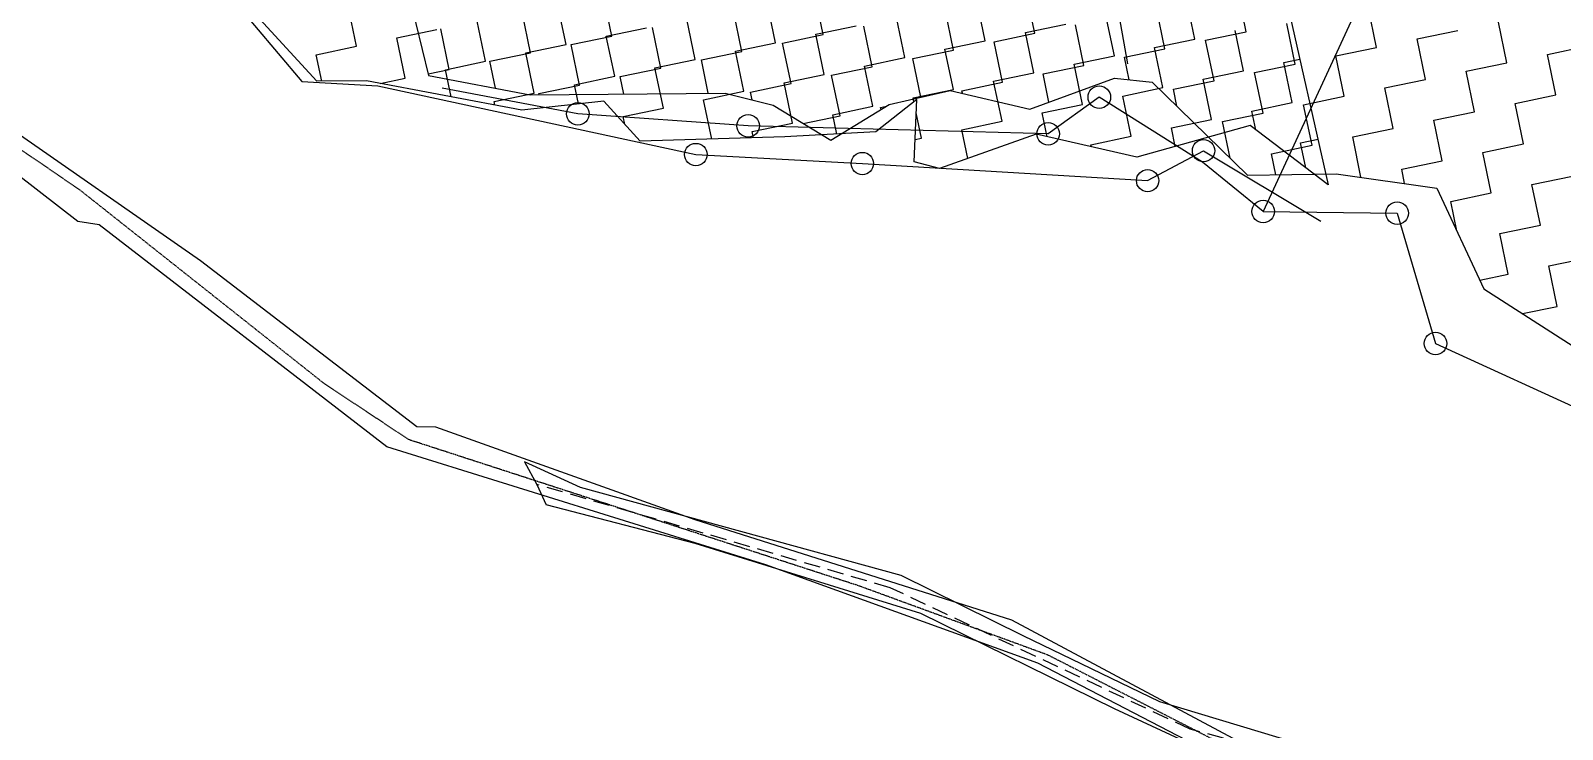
# Model space of a CAD drawing. Header units: metres. Extents: x 353942 to 357335, y 1746780 to 1749904.
# Drawn here: x 355704.3 to 356175.4, y 1748810.2 to 1749025.2 of the extents above; entities that cross this region are included whole.
import ezdxf

# ---------------------------------------------------------------- set-up
doc = ezdxf.new("R2010")
doc.units = ezdxf.units.M
doc.header["$MEASUREMENT"] = 0
doc.linetypes.add('DASHED', pattern=[0.75, 0.5, -0.25])
for name, color, linetype in [('LINE_FOOTPATH', 1, 'DASHED'), ('OFF', 1, 'Continuous'), ('OTHERS', 1, 'Continuous'), ('POLY_HATCH', 12, 'Continuous'), ('POLY_PARCEL', 6, 'Continuous'), ('POLY_ROAD', 30, 'Continuous'), ('SYM_ARROW', 1, 'Continuous')]:
    doc.layers.add(name, color=color, linetype=linetype)

msp = doc.modelspace()

# ---------------------------------------------------------------- linework, layer by layer
for centre, radius in [((356033.01, 1749004.67), 3.47), ((355872.63, 1748999.56), 3.47), ((355925.03, 1748995.87), 3.47), ((356017.29, 1748993.41), 3.47), ((355908.91, 1748987.05), 3.44), ((356065.08, 1748988.23), 3.44), ((355960.13, 1748984.27), 3.44), ((356047.88, 1748979.01), 3.44), ((356083.4, 1748969.52), 3.47), ((356124.61, 1748969.02), 3.47), ((356136.42, 1748928.9), 3.47)]:
    msp.add_circle(centre, radius)
at = {"layer": 'LINE_FOOTPATH', "ltscale": 10}
for p, q in [((355968.7, 1748853.72), (355859.96, 1748885.55)), ((356060.93, 1748810.23), (355968.7, 1748853.72)), ((356114.56, 1748795.48), (356060.93, 1748810.23))]:
    msp.add_line(p, q, dxfattribs=at)
at = {"layer": 'OFF'}
for p, q in [((355856.24, 1748892.52), (355859.96, 1748885.55)), ((355859.96, 1748885.55), (355862.87, 1748879.2))]:
    msp.add_line(p, q, dxfattribs=at)
at = {"layer": 'OTHERS', "linetype": 'DASHED', "ltscale": 0.5}
for p, q in [((355579.58, 1749071.84), (355719.44, 1748976.15)), ((355719.44, 1748976.15), (355794.49, 1748916.66)), ((355794.49, 1748916.66), (355820.47, 1748899.43)), ((355820.47, 1748899.43), (355958.88, 1748854.45)), ((355958.88, 1748854.45), (356017.09, 1748833.14)), ((356017.09, 1748833.14), (356091.93, 1748794.86))]:
    msp.add_line(p, q, dxfattribs=at)
at = {"layer": 'POLY_HATCH'}
for p, q in [((355667.9, 1749662.34), (355826.66, 1749011.38)), ((355955.56, 1749632.38), (356103.46, 1748977.7)), ((355792.29, 1749009.61), (355772.4, 1749031.23)), ((355807.62, 1749009.75), (355792.29, 1749009.61)), ((355855.35, 1749000.7), (355807.62, 1749009.75)), ((355826.66, 1749011.38), (355857.94, 1749005.43)), ((356011.67, 1749001), (356037.67, 1749010.51)), ((356037.67, 1749010.51), (356049.32, 1749009.3)), ((356049.32, 1749009.3), (356078.55, 1748980.67)), ((355880.56, 1749003.51), (355855.35, 1749000.7)), ((355857.94, 1749005.43), (355917.92, 1749005.93)), ((355891.76, 1748991.12), (355880.56, 1749003.51)), ((355917.92, 1749005.93), (355932.67, 1749002.26)), ((355976.92, 1749004.02), (355964.27, 1748994.01)), ((355968.38, 1749002.4), (355987.16, 1749006.79)), ((355976.02, 1748984.81), (355976.92, 1749004.02)), ((355987.16, 1749006.79), (356011.67, 1749001)), ((355932.67, 1749002.26), (355950.44, 1748991.44)), ((355950.44, 1748991.44), (355968.38, 1749002.4)), ((355964.27, 1748994.01), (355936.33, 1748992.47)), ((356079.37, 1748995.98), (356044.54, 1748986.25)), ((356103.46, 1748977.7), (356079.37, 1748995.98)), ((355936.33, 1748992.47), (355891.76, 1748991.12)), ((356013.58, 1748993.27), (355983.82, 1748982.76)), ((356044.54, 1748986.25), (356013.58, 1748993.27)), ((355983.82, 1748982.76), (355976.02, 1748984.81)), ((356078.55, 1748980.67), (356105.9, 1748981.16)), ((356105.9, 1748981.16), (356136.87, 1748976.69)), ((356136.87, 1748976.69), (356151.31, 1748945.7)), ((356151.31, 1748945.7), (356178.78, 1748928.1))]:
    msp.add_line(p, q, dxfattribs=at)
at = {"layer": 'POLY_HATCH', "linetype": 'Continuous'}
for p, q in [((355948.1, 1749023.94), (355945.51, 1749036.43)), ((356013.15, 1749024.36), (356010.57, 1749036.85)), ((356078.21, 1749024.78), (356075.63, 1749037.27)), ((355804.54, 1749020.35), (355801.95, 1749032.72)), ((355869, 1749020.91), (355866.41, 1749033.28)), ((355883.04, 1749023.52), (355880.46, 1749036.01)), ((355933.46, 1749021.47), (355930.87, 1749033.84)), ((355988.16, 1749019.19), (355985.58, 1749031.69)), ((355997.93, 1749022.03), (355995.34, 1749034.41)), ((356053.22, 1749019.61), (356050.64, 1749032.11)), ((356062.39, 1749022.59), (356059.8, 1749034.97)), ((356118.28, 1749020.03), (356115.69, 1749032.53)), ((355844.25, 1749015.73), (355841.66, 1749028.11)), ((355858.05, 1749018.35), (355855.47, 1749030.84)), ((355908.71, 1749016.29), (355906.12, 1749028.67)), ((355923.11, 1749018.77), (355920.53, 1749031.26)), ((355973.17, 1749016.86), (355970.59, 1749029.23)), ((356010.3, 1749024.62), (356022.68, 1749027.21)), ((356028.23, 1749014.45), (356025.65, 1749026.94)), ((356037.64, 1749017.42), (356035.05, 1749029.79)), ((356093.29, 1749014.87), (356090.7, 1749027.36)), ((356158.34, 1749015.29), (356155.76, 1749027.78)), ((355816.91, 1749022.93), (355829.29, 1749025.52)), ((355819.5, 1749010.56), (355816.91, 1749022.93)), ((355833.06, 1749013.18), (355830.48, 1749025.68)), ((355870.55, 1749020.93), (355883.04, 1749023.52)), ((355881.37, 1749023.49), (355893.75, 1749026.08)), ((355883.96, 1749011.12), (355881.37, 1749023.49)), ((355898.12, 1749013.6), (355895.54, 1749026.1)), ((355935.6, 1749021.35), (355948.1, 1749023.94)), ((355945.84, 1749024.06), (355958.21, 1749026.64)), ((355948.42, 1749011.68), (355945.84, 1749024.06)), ((355963.18, 1749014.02), (355960.59, 1749026.52)), ((356000.66, 1749021.77), (356013.15, 1749024.36)), ((356012.89, 1749012.24), (356010.3, 1749024.62)), ((356050.01, 1749020.01), (356062.39, 1749022.59)), ((356065.72, 1749022.2), (356078.21, 1749024.78)), ((356068.3, 1749009.7), (356065.72, 1749022.2)), ((356077.35, 1749012.8), (356074.76, 1749025.18)), ((356130.77, 1749022.62), (356143.27, 1749025.2)), ((356133.35, 1749010.12), (356130.77, 1749022.62)), ((355792.16, 1749017.76), (355804.54, 1749020.35)), ((355793.86, 1749009.63), (355792.16, 1749017.76)), ((355845.56, 1749015.77), (355858.05, 1749018.35)), ((355856.62, 1749018.32), (355869, 1749020.91)), ((355859.21, 1749005.94), (355856.62, 1749018.32)), ((355873.13, 1749008.44), (355870.55, 1749020.93)), ((355910.61, 1749016.19), (355923.11, 1749018.77)), ((355921.09, 1749018.88), (355933.46, 1749021.47)), ((355923.67, 1749006.51), (355921.09, 1749018.88)), ((355938.19, 1749008.86), (355935.6, 1749021.35)), ((355975.67, 1749016.61), (355988.16, 1749019.19)), ((355985.55, 1749019.44), (355997.93, 1749022.03)), ((355988.14, 1749007.07), (355985.55, 1749019.44)), ((356003.24, 1749009.28), (356000.66, 1749021.77)), ((356040.73, 1749017.03), (356053.22, 1749019.61)), ((356052.6, 1749007.63), (356050.01, 1749020.01)), ((356105.78, 1749017.45), (356118.28, 1749020.03)), ((356170.84, 1749017.87), (356183.33, 1749020.45)), ((356173.42, 1749005.38), (356170.84, 1749017.87)), ((355826.55, 1749011.84), (355833.06, 1749013.18)), ((355831.87, 1749013.15), (355844.25, 1749015.73)), ((355833.61, 1749004.82), (355831.87, 1749013.15)), ((355847.27, 1749007.46), (355845.56, 1749015.77)), ((355885.62, 1749011.02), (355898.12, 1749013.6)), ((355896.34, 1749013.71), (355908.71, 1749016.29)), ((355898.92, 1749001.33), (355896.34, 1749013.71)), ((355912.74, 1749005.89), (355910.61, 1749016.19)), ((355950.68, 1749011.44), (355963.18, 1749014.02)), ((355960.8, 1749014.27), (355973.17, 1749016.86)), ((355963.39, 1749001.89), (355960.8, 1749014.27)), ((355978.14, 1749004.68), (355975.67, 1749016.61)), ((356015.74, 1749011.86), (356028.23, 1749014.45)), ((356025.26, 1749014.83), (356037.64, 1749017.42)), ((356027.85, 1749002.46), (356025.26, 1749014.83)), ((356042.17, 1749010.04), (356040.73, 1749017.03)), ((356064.98, 1749010.22), (356077.35, 1749012.8)), ((356080.79, 1749012.28), (356093.29, 1749014.87)), ((356089.73, 1749015.39), (356094.71, 1749016.44)), ((356092.31, 1749003.02), (356089.73, 1749015.39)), ((356108.37, 1749004.96), (356105.78, 1749017.45)), ((356145.85, 1749012.7), (356158.34, 1749015.29)), ((355811.82, 1749008.95), (355819.5, 1749010.56)), ((355860.64, 1749005.85), (355873.13, 1749008.44)), ((355871.59, 1749008.53), (355883.96, 1749011.12)), ((355872.82, 1749002.65), (355871.59, 1749008.53)), ((355886.73, 1749005.67), (355885.62, 1749011.02)), ((355925.69, 1749006.28), (355938.19, 1749008.86)), ((355936.05, 1749009.09), (355948.42, 1749011.68)), ((355938.64, 1748996.72), (355936.05, 1749009.09)), ((355953.26, 1748998.95), (355950.68, 1749011.44)), ((355990.75, 1749006.7), (356003.24, 1749009.28)), ((356000.51, 1749009.66), (356012.89, 1749012.24)), ((356003.1, 1748997.28), (356000.51, 1749009.66)), ((356017.54, 1749003.14), (356015.74, 1749011.86)), ((356055.8, 1749007.12), (356068.3, 1749009.7)), ((356067.56, 1748997.84), (356064.98, 1749010.22)), ((356083.38, 1748999.79), (356080.79, 1749012.28)), ((356120.86, 1749007.54), (356133.35, 1749010.12)), ((356148.43, 1749000.21), (356145.85, 1749012.7)), ((355846.84, 1749003.36), (355859.21, 1749005.94)), ((355847.06, 1749002.27), (355846.84, 1749003.36)), ((355860.72, 1749005.45), (355860.64, 1749005.85)), ((355911.3, 1749003.92), (355923.67, 1749006.51)), ((355913.84, 1748991.79), (355911.3, 1749003.92)), ((355926.19, 1749003.87), (355925.69, 1749006.28)), ((355975.76, 1749004.48), (355988.14, 1749007.07)), ((355976.01, 1749003.3), (355975.76, 1749004.48)), ((355990.91, 1749005.91), (355990.75, 1749006.7)), ((356040.23, 1749005.04), (356052.6, 1749007.63)), ((356042.81, 1748992.67), (356040.23, 1749005.04)), ((356056.89, 1749001.89), (356055.8, 1749007.12)), ((356095.87, 1749002.37), (356108.37, 1749004.96)), ((356123.44, 1748995.04), (356120.86, 1749007.54)), ((356160.93, 1749002.79), (356173.42, 1749005.38)), ((355886.55, 1748998.74), (355898.92, 1749001.33)), ((355887.05, 1748996.33), (355886.55, 1748998.74)), ((355941.95, 1748996.61), (355953.26, 1748998.95)), ((355951.01, 1748999.31), (355963.39, 1749001.89)), ((355952.26, 1748993.35), (355951.01, 1748999.31)), ((355965.76, 1749001.53), (355967.58, 1749001.91)), ((355965.89, 1749000.88), (355965.76, 1749001.53)), ((355978.35, 1748992.11), (355976.73, 1748999.87)), ((356015.48, 1748999.87), (356027.85, 1749002.46)), ((356017.02, 1748992.49), (356015.48, 1748999.87)), ((356070.88, 1748997.21), (356083.38, 1748999.79)), ((356079.94, 1749000.43), (356092.31, 1749003.02)), ((356081.15, 1748994.63), (356079.94, 1749000.43)), ((356098.45, 1748989.88), (356095.87, 1749002.37)), ((356135.94, 1748997.63), (356148.43, 1749000.21)), ((356163.51, 1748990.3), (356160.93, 1749002.79)), ((355926.26, 1748994.13), (355938.64, 1748996.72)), ((355926.67, 1748992.18), (355926.26, 1748994.13)), ((355990.72, 1748994.69), (356003.1, 1748997.28)), ((355992.57, 1748985.85), (355990.72, 1748994.69)), ((356055.19, 1748995.25), (356067.56, 1748997.84)), ((356056.38, 1748989.56), (356055.19, 1748995.25)), ((356073.22, 1748985.89), (356070.88, 1748997.21)), ((356110.95, 1748992.46), (356123.44, 1748995.04)), ((356138.52, 1748985.13), (356135.94, 1748997.63)), ((355976.34, 1748991.69), (355978.35, 1748992.11)), ((356030.44, 1748990.08), (356042.81, 1748992.67)), ((356030.58, 1748989.42), (356030.44, 1748990.08)), ((356085.96, 1748987.29), (356098.45, 1748989.88)), ((356094.9, 1748990.64), (356100.29, 1748991.77)), ((356096.5, 1748982.98), (356094.9, 1748990.64)), ((356113.51, 1748980.06), (356110.95, 1748992.46)), ((356151.02, 1748987.72), (356163.51, 1748990.3)), ((356087.3, 1748980.83), (356085.96, 1748987.29)), ((356126.03, 1748982.55), (356138.52, 1748985.13)), ((356153.6, 1748975.22), (356151.02, 1748987.72)), ((356126.94, 1748978.12), (356126.03, 1748982.55)), ((356166.09, 1748977.8), (356178.59, 1748980.39)), ((356141.1, 1748972.64), (356153.6, 1748975.22)), ((356168.68, 1748965.31), (356166.09, 1748977.8)), ((356142.97, 1748963.59), (356141.1, 1748972.64)), ((356156.18, 1748962.73), (356168.68, 1748965.31)), ((356158.77, 1748950.23), (356156.18, 1748962.73)), ((356171.26, 1748952.81), (356183.75, 1748955.4)), ((356173.84, 1748940.32), (356171.26, 1748952.81)), ((356150.04, 1748948.43), (356158.77, 1748950.23)), ((356163.16, 1748938.11), (356173.84, 1748940.32))]:
    msp.add_line(p, q, dxfattribs=at)
at = {"layer": 'POLY_PARCEL'}
for p, q in [((355761.56, 1749040.54), (355787.71, 1749009.51)), ((356112.94, 1749033.44), (356083.4, 1748969.52)), ((355787.71, 1749009.51), (355811.09, 1749008.18)), ((355811.09, 1749008.18), (355908.91, 1748987.05)), ((355872.63, 1748999.56), (355830.89, 1749007.45)), ((356033.01, 1749004.67), (356017.29, 1748993.41)), ((356064.72, 1748984.68), (356033.01, 1749004.67)), ((355925.03, 1748995.87), (355872.63, 1748999.56)), ((356017.29, 1748993.41), (355925.03, 1748995.87)), ((355908.91, 1748987.05), (355960.13, 1748984.27)), ((356047.88, 1748979.01), (356065.08, 1748988.23)), ((356083.4, 1748969.52), (356064.72, 1748984.68)), ((356065.08, 1748988.23), (356101.13, 1748966.54)), ((355960.13, 1748984.27), (356047.88, 1748979.01)), ((356083.4, 1748969.52), (356124.61, 1748969.02)), ((356124.61, 1748969.02), (356136.42, 1748928.9)), ((356136.42, 1748928.9), (356216.02, 1748892.4))]:
    msp.add_line(p, q, dxfattribs=at)
at = {"layer": 'POLY_ROAD'}
for p, q in [((355718.77, 1748966.39), (355645.28, 1749023.64)), ((355676.52, 1749010.16), (355756.51, 1748954.43)), ((355725.33, 1748965.46), (355718.77, 1748966.39)), ((355813.85, 1748897.13), (355725.33, 1748965.46)), ((355756.51, 1748954.43), (355823.11, 1748903.35)), ((355823.11, 1748903.35), (355828.88, 1748903.29)), ((355828.88, 1748903.29), (355908.57, 1748874.75)), ((355930.47, 1748860.79), (355813.85, 1748897.13)), ((355873.45, 1748884.57), (355856.24, 1748892.52)), ((355972.04, 1748857.47), (355873.45, 1748884.57)), ((355908.66, 1748867.4), (355862.87, 1748879.2)), ((355908.57, 1748874.75), (356006.03, 1748843.84)), ((355978.15, 1748845.82), (355908.66, 1748867.4)), ((356014.07, 1748830.53), (355930.47, 1748860.79)), ((356009.55, 1748838.94), (355972.04, 1748857.47)), ((356037.72, 1748816.5), (355978.15, 1748845.82)), ((356006.03, 1748843.84), (356080.08, 1748804.22)), ((356051.68, 1748818.65), (356009.55, 1748838.94)), ((356088.77, 1748791.81), (356014.07, 1748830.53)), ((356066.42, 1748803.1), (356037.72, 1748816.5)), ((356113.2, 1748800.05), (356051.68, 1748818.65))]:
    msp.add_line(p, q, dxfattribs=at)
at = {"layer": 'SYM_ARROW'}
msp.add_lwpolyline([(356031.09, 1749074.49), (356041.71, 1749015)], dxfattribs=at)

doc.saveas('drawing.dxf')
